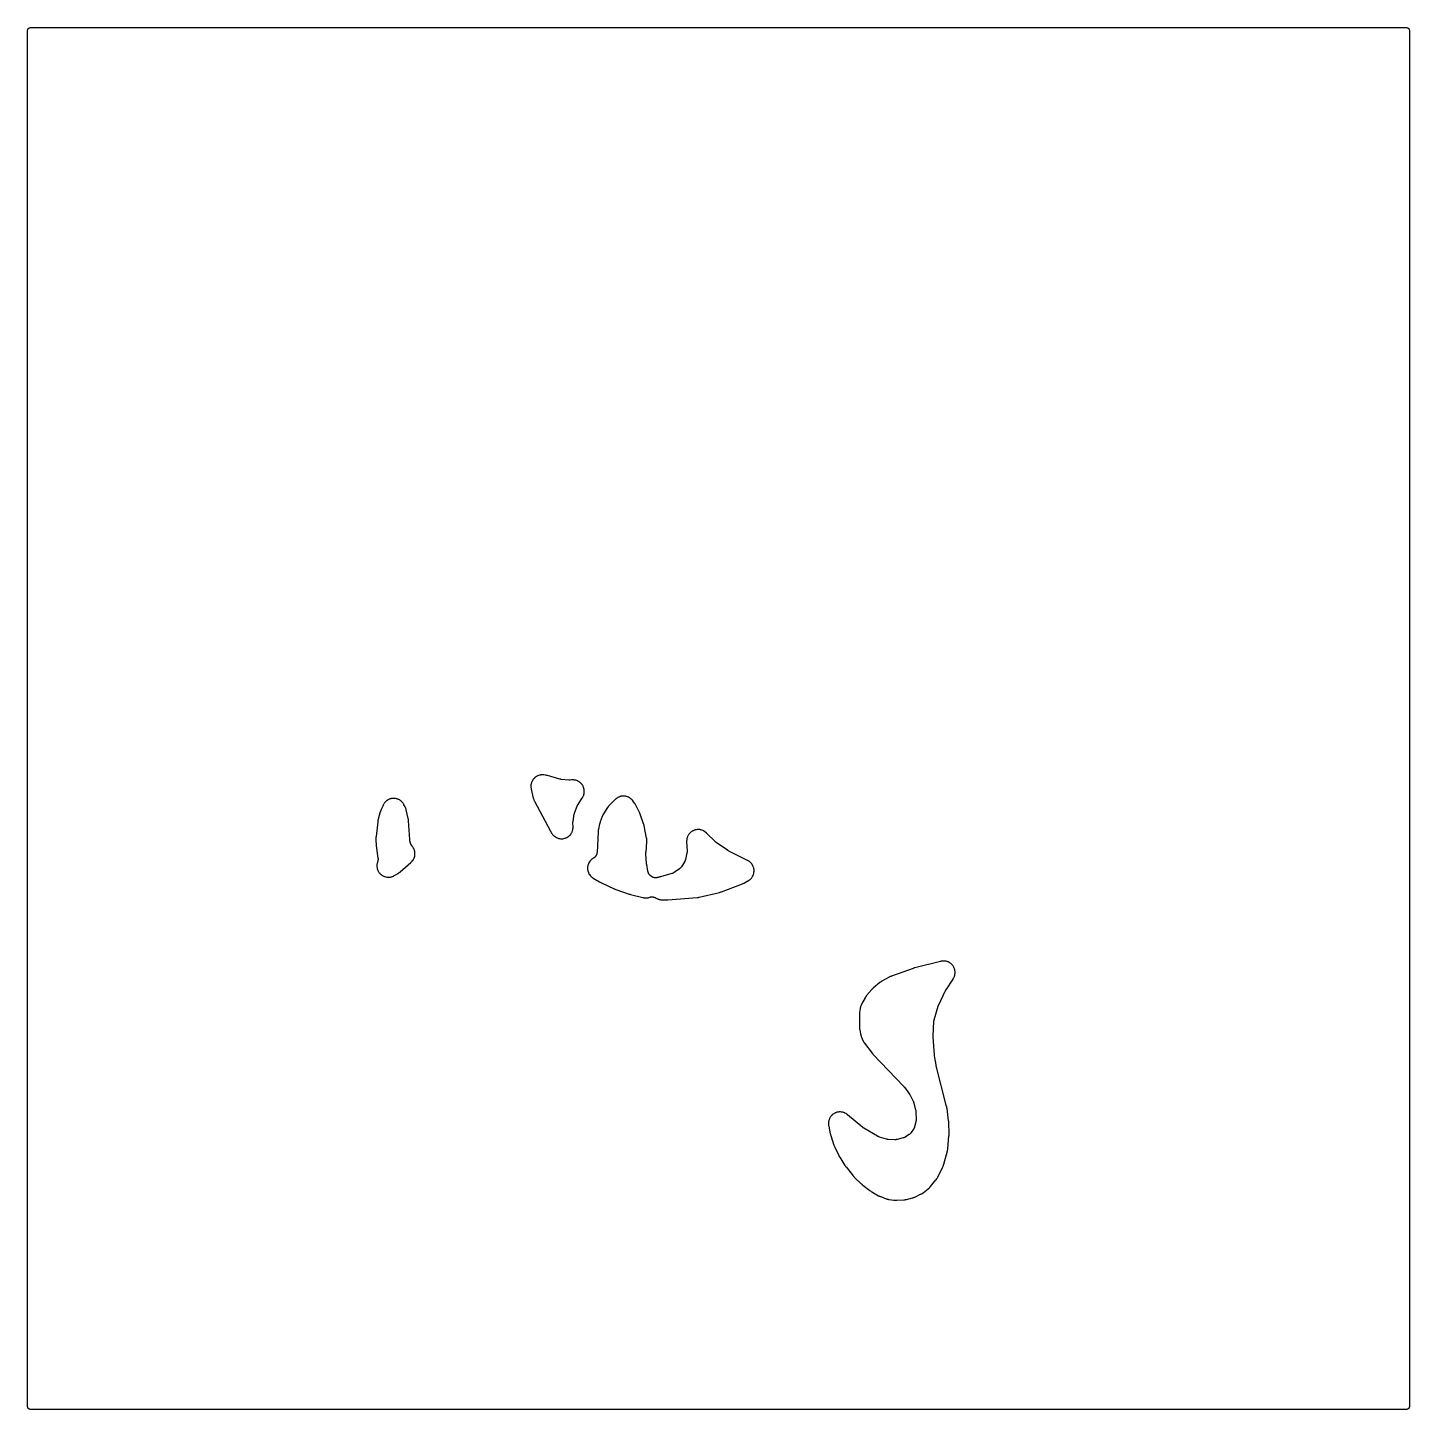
# Model space of a CAD drawing. Header units: millimetres. Extents: x 0 to 300, y 0 to 300.
import ezdxf

# ---------------------------------------------------------------- set-up
doc = ezdxf.new("R2010")
doc.units = ezdxf.units.MM
doc.layers.add('CUT', color=7, linetype='CONTINUOUS')

msp = doc.modelspace()

# ---------------------------------------------------------------- linework, layer by layer
at = {"layer": 'CUT'}
for points in [[(-0.0625, 298.5575), (-0.0625, 299.4428), (-0.0589, 299.5163), (-0.0503, 299.5745), (-0.036, 299.6315), (-0.0162, 299.6869), (0.009, 299.74), (0.0392, 299.7905), (0.0743, 299.8377), (0.1137, 299.8813), (0.1573, 299.9208), (0.2046, 299.9558), (0.255, 299.9861), (0.3082, 300.0112), (0.3635, 300.031), (0.4206, 300.0453), (0.4788, 300.0539), (0.5522, 300.0575), (1.4375, 300.0575), (298.5625, 300.0575), (299.4478, 300.0575), (299.5212, 300.0539), (299.5794, 300.0453), (299.6365, 300.031), (299.6918, 300.0112), (299.745, 299.9861), (299.7954, 299.9558), (299.8427, 299.9208), (299.8863, 299.8813), (299.9257, 299.8377), (299.9608, 299.7905), (299.991, 299.74), (300.0162, 299.6869), (300.036, 299.6315), (300.0503, 299.5745), (300.0589, 299.5163), (300.0625, 299.4428), (300.0625, 298.5575), (300.0625, 1.4375), (300.0625, 0.5522), (300.0589, 0.4788), (300.0503, 0.4206), (300.036, 0.3635), (300.0162, 0.3082), (299.991, 0.255), (299.9608, 0.2046), (299.9257, 0.1573), (299.8863, 0.1137), (299.8427, 0.0743), (299.7954, 0.0392), (299.745, 0.009), (299.6918, -0.0162), (299.6365, -0.036), (299.5794, -0.0503), (299.5212, -0.0589), (299.4478, -0.0625), (298.5625, -0.0625), (1.4375, -0.0625), (0.5522, -0.0625), (0.4788, -0.0589), (0.4206, -0.0503), (0.3635, -0.036), (0.3082, -0.0162), (0.255, 0.009), (0.2046, 0.0392), (0.1573, 0.0743), (0.1137, 0.1137), (0.0743, 0.1573), (0.0392, 0.2046), (0.009, 0.255), (-0.0162, 0.3082), (-0.036, 0.3635), (-0.0503, 0.4206), (-0.0589, 0.4788), (-0.0625, 0.5522), (-0.0625, 1.4375)], [(109.2457, 135.3338), (109.2444, 135.2736), (109.25, 135.0832), (109.2548, 135.0231), (109.2798, 134.8316), (109.2845, 134.8019), (109.295, 134.744), (109.2979, 134.7292), (109.3179, 134.6333), (109.3211, 134.6186), (109.7652, 132.7248), (109.7683, 132.7121), (109.7895, 132.6298), (109.7929, 132.6172), (109.8067, 132.568), (109.8144, 132.543), (109.8667, 132.3837), (109.8852, 132.3348), (109.9512, 132.1807), (109.962, 132.1569), (109.9841, 132.1108), (109.9899, 132.0991), (110.0284, 132.0233), (110.0345, 132.0117), (113.5283, 125.491), (113.5321, 125.484), (113.559, 125.4354), (113.5632, 125.4279), (113.5975, 125.3679), (113.6018, 125.3606), (113.6296, 125.3134), (113.6342, 125.3058), (113.7491, 125.1176), (113.757, 125.105), (113.8085, 125.0251), (113.8166, 125.0129), (113.8488, 124.9656), (113.8658, 124.9418), (113.9788, 124.792), (114.0163, 124.747), (114.1416, 124.6108), (114.1833, 124.5697), (114.3212, 124.4463), (114.3667, 124.4095), (114.5161, 124.3001), (114.565, 124.2679), (114.7242, 124.1736), (114.776, 124.1463), (114.9437, 124.068), (114.9979, 124.0459), (115.1725, 123.9843), (115.2286, 123.9675), (115.4083, 123.9233), (115.4658, 123.9121), (115.6489, 123.8855), (115.7072, 123.88), (115.8921, 123.8714), (115.9507, 123.8716), (116.1355, 123.8811), (116.1938, 123.8869), (116.3768, 123.9144), (116.4342, 123.9259), (116.6137, 123.9711), (116.6697, 123.9881), (116.8439, 124.0506), (116.898, 124.073), (117.0653, 124.1521), (117.117, 124.1797), (117.2758, 124.2748), (117.3245, 124.3073), (117.4733, 124.4174), (117.5186, 124.4544), (117.6559, 124.5785), (117.6974, 124.6198), (117.822, 124.7567), (117.8593, 124.8019), (117.9699, 124.9502), (118.0026, 124.9988), (118.0983, 125.1572), (118.1261, 125.2088), (118.2059, 125.3758), (118.2285, 125.4298), (118.2916, 125.6038), (118.3089, 125.6597), (118.3548, 125.839), (118.3665, 125.8964), (118.3947, 126.0793), (118.4008, 126.1375), (118.4111, 126.3249), (118.412, 126.3542), (118.4124, 126.4113), (118.4123, 126.426), (118.4106, 126.5211), (118.4102, 126.5358), (118.3807, 127.2294), (118.3803, 127.2412), (118.3797, 127.2609), (118.3796, 127.3083), (118.3815, 127.3885), (118.383, 127.424), (118.3833, 127.4277), (118.3862, 127.4631), (118.3944, 127.5429), (118.4005, 127.5899), (118.4035, 127.6093), (118.4054, 127.621), (118.6832, 129.2568), (118.6853, 129.2684), (118.6888, 129.2876), (118.6985, 129.3337), (118.717, 129.4113), (118.7258, 129.4455), (118.7268, 129.449), (118.737, 129.4828), (118.7615, 129.5587), (118.7771, 129.6031), (118.7841, 129.6214), (118.7883, 129.6324), (119.3233, 130.9815), (119.3273, 130.9913), (119.334, 131.0077), (119.3511, 131.0467), (119.3816, 131.1121), (119.3956, 131.1408), (119.3972, 131.1438), (119.4122, 131.172), (119.4473, 131.235), (119.4688, 131.2717), (119.4782, 131.2868), (119.4838, 131.2958), (120.3062, 132.5879), (120.3118, 132.5965), (120.325, 132.6167), (120.3307, 132.6253), (120.3377, 132.6357), (120.3435, 132.6443), (120.3521, 132.6568), (120.3566, 132.6636), (120.4113, 132.7457), (120.4172, 132.7545), (120.4331, 132.7798), (120.4367, 132.7858), (120.4401, 132.7909), (120.4529, 132.8125), (120.5176, 132.9151), (120.546, 132.9653), (120.628, 133.1284), (120.6514, 133.1811), (120.7174, 133.3513), (120.7356, 133.406), (120.7849, 133.5818), (120.7979, 133.638), (120.83, 133.8177), (120.8375, 133.8749), (120.8523, 134.0568), (120.8542, 134.1145), (120.8514, 134.297), (120.8478, 134.3546), (120.8275, 134.5359), (120.8183, 134.5929), (120.7807, 134.7715), (120.7661, 134.8273), (120.7115, 135.0015), (120.6916, 135.0557), (120.6205, 135.2237), (120.5955, 135.2758), (120.5086, 135.4362), (120.4787, 135.4856), (120.3767, 135.637), (120.3422, 135.6833), (120.2262, 135.8241), (120.1874, 135.8669), (120.0584, 135.996), (120.0157, 136.0348), (119.8749, 136.1509), (119.8287, 136.1854), (119.6773, 136.2874), (119.628, 136.3174), (119.4676, 136.4044), (119.4156, 136.4294), (119.2475, 136.5006), (119.1934, 136.5206), (119.0193, 136.5753), (118.9634, 136.5899), (118.7849, 136.6277), (118.7279, 136.6369), (118.5465, 136.6573), (118.4889, 136.661), (118.3039, 136.6639), (118.2751, 136.6636), (118.2187, 136.6618), (118.2043, 136.6612), (118.1106, 136.6559), (118.0962, 136.6549), (117.8091, 136.6318), (117.7995, 136.631), (117.7836, 136.6299), (117.7453, 136.6281), (117.6803, 136.6263), (117.6515, 136.626), (117.6485, 136.626), (117.6197, 136.6266), (117.5547, 136.629), (117.5164, 136.6312), (117.5005, 136.6325), (117.491, 136.6333), (115.8547, 136.7812), (115.8442, 136.7822), (115.8268, 136.784), (115.7849, 136.7892), (115.7142, 136.7998), (115.6829, 136.8051), (115.6796, 136.8057), (115.6486, 136.812), (115.5788, 136.8276), (115.5378, 136.8377), (115.5209, 136.8423), (115.5107, 136.8452), (112.8681, 137.5988), (112.8557, 137.6022), (112.7755, 137.6232), (112.7632, 137.6264), (112.7147, 137.638), (112.6897, 137.6434), (112.527, 137.6752), (112.5018, 137.6795), (112.4525, 137.687), (112.4399, 137.6887), (112.3577, 137.6994), (112.345, 137.7009), (112.0728, 137.7303), (112.0578, 137.7318), (111.9602, 137.7398), (111.9452, 137.7409), (111.8864, 137.7443), (111.8563, 137.7452), (111.6632, 137.7466), (111.603, 137.744), (111.4134, 137.7263), (111.3537, 137.7177), (111.1668, 137.681), (111.1084, 137.6665), (110.9261, 137.6112), (110.8694, 137.5909), (110.6935, 137.5177), (110.6392, 137.4917), (110.4716, 137.4012), (110.42, 137.37), (110.2624, 137.2631), (110.2142, 137.2269), (110.0681, 137.1048), (110.0238, 137.0638), (109.8907, 136.9277), (109.8508, 136.8825), (109.7319, 136.7337), (109.6967, 136.6848), (109.5934, 136.5248), (109.5633, 136.4726), (109.4765, 136.303), (109.4518, 136.2481), (109.3825, 136.0707), (109.3634, 136.0135), (109.3123, 135.83), (109.299, 135.7713), (109.2665, 135.5836), (109.2592, 135.5238)], [(75.6039, 124.2165), (75.6026, 124.1923), (75.5977, 124.0415), (75.5974, 124.0182), (75.5977, 123.9778), (75.5979, 123.9669), (75.5997, 123.8912), (75.6002, 123.8789), (75.6753, 122.2195), (75.6762, 122.2043), (75.6831, 122.1063), (75.6844, 122.0913), (75.6962, 121.9684), (75.6978, 121.9534), (75.7096, 121.8558), (75.7117, 121.8408), (76.0306, 119.6742), (76.0358, 119.6319), (76.0435, 119.5543), (76.0479, 119.4693), (76.0481, 119.4126), (76.0444, 119.3275), (76.0393, 119.271), (76.0276, 119.1867), (76.0172, 119.131), (75.9976, 119.0481), (75.976, 118.9731), (75.9633, 118.9325), (75.9321, 118.8406), (75.9276, 118.8267), (75.9106, 118.7724), (75.9026, 118.7444), (75.8556, 118.5637), (75.8437, 118.5066), (75.8149, 118.3247), (75.8086, 118.2668), (75.7975, 118.0829), (75.7968, 118.0247), (75.8037, 117.8406), (75.8087, 117.7826), (75.8333, 117.6), (75.8439, 117.5428), (75.8861, 117.3635), (75.9022, 117.3075), (75.9617, 117.1332), (75.9831, 117.079), (76.0592, 116.9112), (76.0858, 116.8594), (76.1777, 116.6998), (76.2092, 116.6508), (76.3162, 116.5009), (76.3523, 116.4552), (76.4734, 116.3163), (76.5138, 116.2743), (76.6477, 116.1479), (76.6919, 116.11), (76.8375, 115.9972), (76.8852, 115.9638), (77.0411, 115.8656), (77.0918, 115.8369), (77.2564, 115.7543), (77.3097, 115.7307), (77.4815, 115.6644), (77.5368, 115.6461), (77.7143, 115.5968), (77.7711, 115.584), (77.9525, 115.5522), (78.0103, 115.5449), (78.194, 115.5308), (78.2522, 115.5291), (78.4364, 115.5329), (78.4945, 115.5369), (78.6774, 115.5585), (78.7349, 115.5682), (78.9148, 115.6074), (78.9711, 115.6226), (79.1464, 115.6791), (79.2009, 115.6997), (79.3722, 115.7739), (79.3987, 115.7862), (79.4497, 115.8113), (79.4627, 115.8179), (79.5466, 115.8618), (79.5594, 115.8687), (80.2856, 116.2712), (80.2995, 116.2792), (80.3896, 116.3323), (80.4033, 116.3407), (80.4565, 116.374), (80.4833, 116.3918), (80.6542, 116.5121), (80.6801, 116.5314), (80.7294, 116.5702), (80.7419, 116.5803), (80.8223, 116.6472), (80.8345, 116.6577), (83.171, 118.7099), (83.1821, 118.7198), (83.2533, 118.7856), (83.2641, 118.7958), (83.3059, 118.8363), (83.3268, 118.8576), (83.4571, 118.9973), (83.4955, 119.0429), (83.6098, 119.1927), (83.6435, 119.2419), (83.7423, 119.4023), (83.771, 119.4546), (83.8534, 119.624), (83.8768, 119.6789), (83.9419, 119.8557), (83.9598, 119.9125), (84.0071, 120.0949), (84.0191, 120.1533), (84.0481, 120.3395), (84.0544, 120.3988), (84.0647, 120.5869), (84.065, 120.6465), (84.0567, 120.8348), (84.0511, 120.8941), (84.0241, 121.0806), (84.0126, 121.1391), (83.9673, 121.322), (83.9501, 121.379), (83.8868, 121.5565), (83.864, 121.6116), (83.7834, 121.7819), (83.7553, 121.8345), (83.6582, 121.996), (83.625, 122.0455), (83.5108, 122.1986), (83.4924, 122.2221), (83.4508, 122.2725), (83.4457, 122.2786), (83.4277, 122.2998), (83.4023, 122.3312), (83.3553, 122.3918), (83.3074, 122.46), (83.2776, 122.5069), (83.2362, 122.5793), (83.2109, 122.6288), (83.1763, 122.7047), (83.1557, 122.7563), (83.1284, 122.8351), (83.1067, 122.9084), (83.0958, 122.9487), (82.9843, 123.4017), (82.9819, 123.4115), (82.978, 123.428), (82.9697, 123.4677), (82.957, 123.5352), (82.952, 123.5652), (82.9515, 123.5684), (82.9474, 123.5985), (82.9394, 123.6668), (82.9355, 123.7072), (82.9343, 123.724), (82.9336, 123.7341), (82.6868, 127.7752), (82.6858, 127.7881), (82.6789, 127.8717), (82.6777, 127.8846), (82.6725, 127.9347), (82.6692, 127.9604), (82.6446, 128.1263), (82.6403, 128.1518), (82.6308, 128.2013), (82.6282, 128.214), (82.6106, 128.296), (82.6077, 128.3086), (82.1704, 130.15), (82.1673, 130.1623), (82.1465, 130.2422), (82.1432, 130.2545), (82.1297, 130.3023), (82.1223, 130.3266), (82.0714, 130.4813), (82.0535, 130.5288), (81.9896, 130.6787), (81.9792, 130.7019), (81.9578, 130.7467), (81.9522, 130.7581), (81.9151, 130.8318), (81.9093, 130.8431), (81.6812, 131.2735), (81.6742, 131.2863), (81.6279, 131.3689), (81.6206, 131.3815), (81.5915, 131.4304), (81.5761, 131.4551), (81.473, 131.6109), (81.4386, 131.6578), (81.3226, 131.8009), (81.2837, 131.8443), (81.1543, 131.9754), (81.1115, 132.0148), (80.97, 132.1328), (80.9235, 132.1678), (80.7713, 132.2715), (80.7216, 132.3019), (80.56, 132.3903), (80.5076, 132.4158), (80.3382, 132.4881), (80.2836, 132.5084), (80.108, 132.5639), (80.0517, 132.5788), (79.8715, 132.6171), (79.814, 132.6264), (79.631, 132.647), (79.5728, 132.6507), (79.3887, 132.6535), (79.3304, 132.6515), (79.1469, 132.6364), (79.0891, 132.6288), (78.9079, 132.596), (78.8511, 132.5829), (78.6739, 132.5326), (78.6187, 132.514), (78.4473, 132.4468), (78.3941, 132.4229), (78.23, 132.3394), (78.1794, 132.3105), (78.0241, 132.2115), (77.9765, 132.1778), (77.8316, 132.0642), (77.7876, 132.0261), (77.6543, 131.8989), (77.6142, 131.8567), (77.4939, 131.7172), (77.458, 131.6713), (77.3518, 131.5208), (77.3206, 131.4716), (77.2282, 131.3093), (77.2144, 131.2837), (77.1887, 131.2329), (77.1823, 131.2199), (77.1416, 131.1344), (77.1355, 131.1211), (76.724, 130.2003), (76.7159, 130.1815), (76.6658, 130.058), (76.6584, 130.0389), (76.6008, 129.882), (76.594, 129.8627), (76.5524, 129.7361), (76.5463, 129.7165), (76.0771, 128.1062), (76.0736, 128.0937), (76.0517, 128.012), (76.0484, 127.9994), (76.0363, 127.95), (76.0307, 127.9245), (75.9976, 127.7587), (75.9931, 127.733), (75.9853, 127.6828), (75.9835, 127.6699), (75.9724, 127.586), (75.9708, 127.5731), (75.6166, 124.3651), (75.6155, 124.3542), (75.6085, 124.278), (75.6075, 124.2666)], [(121.5548, 117.5086), (121.5548, 117.4502), (121.5639, 117.2656), (121.5696, 117.2074), (121.5966, 117.0246), (121.6079, 116.9672), (121.6526, 116.7879), (121.6695, 116.7319), (121.7314, 116.5578), (121.7536, 116.5038), (121.8321, 116.3365), (121.8595, 116.2848), (121.954, 116.126), (121.9863, 116.0773), (122.0957, 115.9284), (122.1326, 115.883), (122.256, 115.7455), (122.2972, 115.7039), (122.4334, 115.5791), (122.4783, 115.5417), (122.6281, 115.4291), (122.6519, 115.4121), (122.6992, 115.3801), (122.7114, 115.3721), (122.7913, 115.3207), (122.8037, 115.3129), (124.1462, 114.4953), (124.1619, 114.4861), (124.2651, 114.4274), (124.2811, 114.4187), (124.4128, 114.3491), (124.429, 114.3408), (124.5356, 114.2886), (124.5521, 114.2808), (127.3602, 113.009), (127.3728, 113.0034), (127.4556, 112.9682), (127.4684, 112.9629), (127.5733, 112.9211), (127.5862, 112.9162), (127.6705, 112.8848), (127.6835, 112.8801), (130.588, 111.8754), (130.6002, 111.8714), (130.68, 111.8457), (130.6923, 111.8419), (130.793, 111.8118), (130.8054, 111.8082), (130.8862, 111.786), (130.8986, 111.7827), (133.5481, 111.1144), (133.5622, 111.111), (133.6541, 111.0901), (133.6683, 111.0871), (133.7238, 111.0759), (133.7523, 111.0709), (133.9361, 111.043), (133.9938, 111.0371), (134.1769, 111.0273), (134.2349, 111.027), (134.418, 111.0348), (134.4758, 111.0401), (134.6573, 111.0656), (134.7143, 111.0765), (134.8926, 111.1194), (134.9482, 111.1357), (135.0534, 111.1721), (135.0959, 111.1856), (135.1743, 111.2084), (135.261, 111.2291), (135.3193, 111.24), (135.4076, 111.2519), (135.4667, 111.257), (135.5557, 111.2602), (135.6151, 111.2594), (135.704, 111.2537), (135.7629, 111.2471), (135.8509, 111.2327), (135.9089, 111.2202), (135.995, 111.1972), (136.0514, 111.179), (136.1348, 111.1476), (136.1892, 111.1239), (136.2691, 111.0844), (136.3404, 111.0446), (136.3788, 111.0219), (136.3899, 111.015), (136.4148, 111.0002), (136.5772, 110.9093), (136.6292, 110.8835), (136.7973, 110.8097), (136.8515, 110.789), (137.026, 110.7318), (137.0819, 110.7165), (137.2611, 110.6764), (137.3183, 110.6665), (137.503, 110.6437), (137.5318, 110.6408), (137.5884, 110.6366), (137.6029, 110.6357), (137.6971, 110.6309), (137.7116, 110.6304), (138.6083, 110.6069), (138.6239, 110.6067), (138.7251, 110.6066), (138.7407, 110.6068), (138.8677, 110.6101), (138.8833, 110.6107), (138.9844, 110.6159), (138.9999, 110.6169), (145.3524, 111.111), (145.3633, 111.112), (145.4398, 111.1193), (145.4512, 111.1205), (145.5013, 111.1263), (145.5254, 111.1296), (145.6749, 111.153), (145.6979, 111.1571), (145.7377, 111.1649), (145.7485, 111.1672), (145.8227, 111.1832), (145.8348, 111.186), (150.2164, 112.2277), (150.2352, 112.2325), (150.357, 112.2657), (150.3756, 112.2711), (150.527, 112.3176), (150.5455, 112.3236), (150.6648, 112.3646), (150.6831, 112.3712), (155.2372, 114.1006), (155.2471, 114.1044), (155.3156, 114.1318), (155.3258, 114.136), (155.3705, 114.1548), (155.3918, 114.1643), (155.5235, 114.226), (155.5437, 114.2359), (155.5783, 114.2537), (155.5877, 114.2586), (155.6521, 114.2932), (155.6624, 114.2989), (156.3983, 114.7129), (156.4111, 114.7204), (156.4935, 114.7695), (156.5061, 114.7772), (156.5549, 114.8079), (156.5795, 114.8242), (156.7345, 114.9328), (156.7812, 114.9691), (156.9228, 115.0907), (156.9656, 115.1313), (157.0946, 115.2663), (157.1333, 115.3109), (157.2484, 115.4579), (157.2824, 115.5061), (157.3825, 115.6637), (157.4117, 115.7151), (157.4958, 115.8817), (157.5198, 115.9357), (157.5871, 116.1098), (157.6057, 116.1659), (157.6555, 116.3457), (157.6685, 116.4034), (157.7005, 116.5873), (157.7077, 116.6459), (157.7214, 116.8321), (157.7229, 116.8911), (157.7182, 117.0777), (157.7138, 117.1366), (157.6909, 117.3219), (157.6807, 117.38), (157.6397, 117.5622), (157.6239, 117.6191), (157.5651, 117.7962), (157.5438, 117.8513), (157.4679, 118.0219), (157.4412, 118.0746), (157.3489, 118.2368), (157.3172, 118.2867), (157.2094, 118.4391), (157.173, 118.4855), (157.0507, 118.6266), (157.0099, 118.6693), (156.8744, 118.7977), (156.8296, 118.8361), (156.6821, 118.9505), (156.6337, 118.9844), (156.4735, 119.0851), (156.4481, 119.1002), (156.3978, 119.1285), (156.3848, 119.1356), (156.3001, 119.1805), (156.2869, 119.1873), (152.2198, 121.217), (152.2054, 121.2243), (152.1721, 121.2417), (152.1579, 121.2493), (152.1406, 121.2587), (152.1265, 121.2665), (152.0939, 121.2851), (152.0799, 121.2931), (152.0554, 121.3076), (152.0417, 121.316), (152.0097, 121.3357), (151.996, 121.3443), (151.9795, 121.3549), (151.966, 121.3637), (151.9347, 121.3845), (151.9214, 121.3936), (149.5172, 123.06), (149.5094, 123.0654), (149.4964, 123.0746), (149.4658, 123.0973), (149.4147, 123.1369), (149.3924, 123.1548), (149.39, 123.1567), (149.3683, 123.1753), (149.3198, 123.218), (149.2917, 123.2439), (149.2803, 123.2548), (149.2734, 123.2615), (147.3739, 125.1242), (147.3631, 125.1346), (147.2917, 125.2011), (147.2806, 125.2112), (147.2368, 125.2501), (147.2139, 125.2695), (147.0638, 125.3897), (147.0151, 125.4249), (146.856, 125.5281), (146.8041, 125.5582), (146.6355, 125.645), (146.5808, 125.6698), (146.4043, 125.7394), (146.3475, 125.7585), (146.1649, 125.8101), (146.1064, 125.8235), (145.9197, 125.8566), (145.8601, 125.8641), (145.671, 125.8784), (145.611, 125.8799), (145.4214, 125.8752), (145.3615, 125.8707), (145.1733, 125.8471), (145.1142, 125.8367), (144.9293, 125.7944), (144.8715, 125.7781), (144.6918, 125.7175), (144.6359, 125.6956), (144.4631, 125.6173), (144.4098, 125.5899), (144.2456, 125.4948), (144.1953, 125.4622), (144.0415, 125.3512), (143.9946, 125.3137), (143.8526, 125.1879), (143.8098, 125.1459), (143.6811, 125.0065), (143.6426, 124.9605), (143.5285, 124.809), (143.4948, 124.7593), (143.3964, 124.5971), (143.3679, 124.5443), (143.2862, 124.3732), (143.263, 124.3178), (143.1988, 124.1393), (143.1813, 124.0819), (143.1353, 123.8979), (143.1236, 123.839), (143.0961, 123.6513), (143.0904, 123.5916), (143.0817, 123.3995), (143.0811, 123.3695), (143.0814, 123.3109), (143.0817, 123.2959), (143.0846, 123.1984), (143.0852, 123.1834), (143.1892, 121.2852), (143.1898, 121.2748), (143.1905, 121.2576), (143.1913, 121.2161), (143.1912, 121.1617), (143.188, 121.0892), (143.182, 121.0165), (143.173, 120.9445), (143.1641, 120.8908), (143.1563, 120.8501), (143.1527, 120.8332), (143.1505, 120.823), (142.8278, 119.3933), (142.8249, 119.3811), (142.82, 119.3607), (142.8069, 119.3121), (142.7879, 119.249), (142.7584, 119.1659), (142.7248, 119.0842), (142.6873, 119.0044), (142.6564, 118.9461), (142.6316, 118.9023), (142.6207, 118.8844), (142.6141, 118.8737), (141.9478, 117.8063), (141.9417, 117.7966), (141.933, 117.7831), (141.9039, 117.7405), (141.8626, 117.6836), (141.8126, 117.6209), (141.7775, 117.5806), (141.7222, 117.5226), (141.6837, 117.4857), (141.6234, 117.4329), (141.5685, 117.3888), (141.5274, 117.3578), (141.5142, 117.3484), (141.5049, 117.3419), (140.3412, 116.5364), (140.3308, 116.5294), (140.3135, 116.5177), (140.271, 116.4909), (140.2145, 116.4574), (140.1368, 116.4162), (140.057, 116.3789), (139.9757, 116.3455), (139.9137, 116.3236), (139.8659, 116.3082), (139.8459, 116.3023), (139.8338, 116.2989), (137.4, 115.6243), (137.3872, 115.6209), (137.3572, 115.613), (137.3443, 115.6098), (137.3286, 115.6059), (137.3157, 115.6028), (137.2856, 115.5959), (137.2726, 115.593), (137.2512, 115.5884), (137.2371, 115.5852), (137.1453, 115.5632), (137.1312, 115.5596), (137.0764, 115.5451), (137.0486, 115.5369), (136.8594, 115.4767), (136.8112, 115.4626), (136.7981, 115.4587), (136.713, 115.4358), (136.6579, 115.4238), (136.5744, 115.4096), (136.5185, 115.4028), (136.434, 115.3965), (136.3777, 115.395), (136.293, 115.3967), (136.2367, 115.4004), (136.1526, 115.4101), (136.097, 115.4191), (136.0141, 115.4366), (135.9596, 115.4509), (135.8787, 115.4761), (135.8258, 115.4954), (135.7476, 115.5281), (135.6967, 115.5523), (135.622, 115.5922), (135.5554, 115.6319), (135.5195, 115.6545), (135.5179, 115.6555), (135.4933, 115.671), (135.4365, 115.7047), (135.4098, 115.7213), (135.3427, 115.7644), (135.2761, 115.8117), (135.2326, 115.8455), (135.1699, 115.8992), (135.1298, 115.9369), (135.0723, 115.9961), (135.0358, 116.0372), (134.984, 116.1014), (134.9514, 116.1458), (134.9057, 116.2145), (134.8667, 116.2793), (134.8462, 116.3152), (134.8456, 116.3163), (134.84, 116.3268), (134.8309, 116.3443), (134.8099, 116.387), (134.784, 116.4436), (134.7529, 116.5207), (134.7253, 116.5995), (134.7014, 116.6792), (134.6863, 116.7396), (134.6761, 116.786), (134.6723, 116.8054), (134.6701, 116.8171), (134.4107, 118.2552), (134.4084, 118.2683), (134.4034, 118.2988), (134.4013, 118.3119), (134.3989, 118.3279), (134.397, 118.341), (134.3929, 118.3717), (134.3912, 118.3848), (134.3884, 118.4081), (134.3869, 118.4213), (134.3837, 118.4521), (134.3824, 118.4653), (134.3809, 118.4814), (134.3799, 118.4946), (134.3775, 118.5254), (134.3766, 118.5387), (134.25, 120.625), (134.2492, 120.6403), (134.2477, 120.676), (134.2471, 120.6913), (134.2466, 120.71), (134.2463, 120.7253), (134.246, 120.761), (134.246, 120.7763), (134.2462, 120.8034), (134.2464, 120.8187), (134.2473, 120.8544), (134.2478, 120.8697), (134.2486, 120.8884), (134.2493, 120.9037), (134.2514, 120.9394), (134.2525, 120.9546), (134.4247, 123.2308), (134.4255, 123.244), (134.4301, 123.3298), (134.4307, 123.3431), (134.4323, 123.3947), (134.4325, 123.4211), (134.4304, 123.5907), (134.4274, 123.6434), (134.4103, 123.8121), (134.4071, 123.8384), (134.3996, 123.8895), (134.3976, 123.9025), (134.3833, 123.9873), (134.381, 124.0003), (133.868, 126.6825), (133.8658, 126.6931), (133.8504, 126.7668), (133.848, 126.7778), (133.8369, 126.826), (133.8311, 126.8491), (133.7922, 126.9923), (133.7858, 127.0143), (133.7739, 127.0522), (133.7706, 127.0625), (133.747, 127.1332), (133.7431, 127.1446), (132.9934, 129.2525), (132.9866, 129.2707), (132.9407, 129.3876), (132.9334, 129.4055), (132.8711, 129.5503), (132.8632, 129.5679), (132.8098, 129.6817), (132.8013, 129.699), (132.0618, 131.1527), (132.0553, 131.165), (132.0127, 131.2443), (132.006, 131.2564), (131.9792, 131.3034), (131.965, 131.3272), (131.8689, 131.4794), (131.8536, 131.5025), (131.8226, 131.5469), (131.8145, 131.5582), (131.7613, 131.6308), (131.753, 131.6419), (131.371, 132.1388), (131.3617, 132.1506), (131.3002, 132.2265), (131.2906, 132.2381), (131.2526, 132.2828), (131.2325, 132.3052), (131.1004, 132.4454), (131.057, 132.4871), (130.9135, 132.6116), (130.8662, 132.6487), (130.711, 132.7583), (130.6602, 132.7905), (130.4948, 132.884), (130.441, 132.9109), (130.2671, 132.9874), (130.2109, 133.0088), (130.0302, 133.0675), (129.9722, 133.0832), (129.7865, 133.1235), (129.7272, 133.1333), (129.5384, 133.1549), (129.4784, 133.1587), (129.2884, 133.1612), (129.2283, 133.159), (129.039, 133.1425), (128.9794, 133.1343), (128.7927, 133.099), (128.7343, 133.0848), (128.552, 133.031), (128.4953, 133.0111), (128.3194, 132.9393), (128.2649, 132.9138), (128.0971, 132.8247), (128.0455, 132.7939), (127.8873, 132.6885), (127.8391, 132.6527), (127.6903, 132.5304), (127.6675, 132.5107), (127.6241, 132.4712), (127.6131, 132.4609), (127.5425, 132.3934), (127.5318, 132.3828), (126.3402, 131.1839), (126.3291, 131.1725), (126.2583, 131.0974), (126.2476, 131.0857), (126.2063, 131.0394), (126.1857, 131.0152), (126.0566, 130.8544), (126.0374, 130.8291), (126.0012, 130.7788), (125.9921, 130.7658), (125.9341, 130.6804), (125.9253, 130.6672), (125.0392, 129.2865), (125.0311, 129.2734), (124.9793, 129.188), (124.9715, 129.1747), (124.9417, 129.1226), (124.9271, 129.0955), (124.837, 128.9173), (124.8238, 128.8895), (124.7995, 128.8346), (124.7935, 128.8204), (124.7553, 128.728), (124.7497, 128.7138), (124.3176, 127.5849), (124.3139, 127.5751), (124.2889, 127.5062), (124.2853, 127.4959), (124.2697, 127.4504), (124.2627, 127.4284), (124.2212, 127.2902), (124.2152, 127.2687), (124.2055, 127.2313), (124.203, 127.2211), (124.186, 127.1507), (124.1833, 127.1393), (123.9166, 125.93), (123.9141, 125.9178), (123.8983, 125.8388), (123.8961, 125.8267), (123.8876, 125.779), (123.8838, 125.7545), (123.8622, 125.5949), (123.8594, 125.5703), (123.8549, 125.522), (123.8538, 125.5097), (123.848, 125.4294), (123.8473, 125.417), (123.6144, 120.9224), (123.611, 120.8778), (123.6027, 120.7962), (123.5892, 120.7077), (123.5773, 120.6492), (123.555, 120.5625), (123.5374, 120.5056), (123.5067, 120.4215), (123.4834, 120.3666), (123.4445, 120.286), (123.4159, 120.2336), (123.3692, 120.1573), (123.3356, 120.1081), (123.2814, 120.0367), (123.2431, 119.9911), (123.1822, 119.9255), (123.1395, 119.8839), (123.0723, 119.8247), (123.0257, 119.7875), (122.953, 119.7353), (122.887, 119.6926), (122.8471, 119.6683), (122.8452, 119.6672), (122.8378, 119.6629), (122.8343, 119.6608), (122.8288, 119.6575), (122.8253, 119.6554), (122.8179, 119.6509), (122.7947, 119.6363), (122.6727, 119.5618), (122.6244, 119.529), (122.4767, 119.4178), (122.4318, 119.3804), (122.2957, 119.2555), (122.2546, 119.2139), (122.1313, 119.0762), (122.0944, 119.0308), (121.9851, 118.8819), (121.9528, 118.8331), (121.8585, 118.6742), (121.8312, 118.6225), (121.7528, 118.4552), (121.7306, 118.4011), (121.6688, 118.2269), (121.652, 118.1709), (121.6075, 117.9916), (121.5962, 117.9342), (121.5694, 117.7514), (121.5637, 117.6932)], [(173.8762, 62.1717), (173.8739, 62.1125), (173.8758, 61.9252), (173.8793, 61.8661), (173.8999, 61.6773), (173.9039, 61.648), (173.913, 61.5908), (173.9155, 61.5762), (173.933, 61.4815), (173.9359, 61.467), (174.2851, 59.8089), (174.2885, 59.7939), (174.3115, 59.6969), (174.3153, 59.682), (174.3473, 59.561), (174.3514, 59.5462), (174.3794, 59.4504), (174.3839, 59.4358), (175.0534, 57.345), (175.0602, 57.3251), (175.1064, 57.1965), (175.1138, 57.1769), (175.1774, 57.0178), (175.1855, 56.9984), (175.2406, 56.8734), (175.2494, 56.8543), (176.1059, 55.0815), (176.1137, 55.0659), (176.1659, 54.9654), (176.1741, 54.9501), (176.2433, 54.8259), (176.252, 54.8108), (176.3099, 54.7136), (176.319, 54.6987), (177.4365, 52.9406), (177.4462, 52.9259), (177.5104, 52.8311), (177.5205, 52.8167), (177.6045, 52.7002), (177.615, 52.6861), (177.6846, 52.5953), (177.6955, 52.5815), (179.2697, 50.6491), (179.281, 50.6356), (179.3562, 50.5487), (179.3679, 50.5355), (179.4654, 50.4293), (179.4775, 50.4165), (179.5577, 50.3342), (179.5702, 50.3217), (181.0242, 48.9136), (181.0371, 48.9014), (181.1223, 48.8237), (181.1356, 48.8119), (181.2453, 48.7175), (181.259, 48.7061), (181.3486, 48.6336), (181.3626, 48.6226), (182.8714, 47.4731), (182.888, 47.4609), (182.9968, 47.3838), (183.0137, 47.3722), (183.1534, 47.2801), (183.1707, 47.2691), (183.2846, 47.1996), (183.3023, 47.1892), (184.7865, 46.3508), (184.7963, 46.3454), (184.8648, 46.3083), (184.8751, 46.3029), (184.9205, 46.2795), (184.9426, 46.2687), (185.0817, 46.204), (185.1034, 46.1944), (185.1413, 46.1786), (185.1516, 46.1744), (185.2232, 46.146), (185.2349, 46.1415), (186.4316, 45.6961), (186.4469, 45.6906), (186.5465, 45.6566), (186.5619, 45.6515), (186.6223, 45.6327), (186.6535, 45.6239), (186.8576, 45.5722), (186.8892, 45.5651), (186.9512, 45.5529), (186.9672, 45.5499), (187.071, 45.5324), (187.0871, 45.5299), (188.1026, 45.3867), (188.1173, 45.3848), (188.213, 45.3737), (188.2278, 45.3721), (188.2855, 45.3669), (188.3151, 45.3649), (188.5076, 45.357), (188.5372, 45.3565), (188.5951, 45.357), (188.61, 45.3573), (188.7063, 45.3604), (188.7211, 45.3611), (190.2674, 45.4503), (190.2813, 45.4512), (190.3714, 45.4585), (190.3852, 45.4598), (190.4393, 45.4654), (190.4669, 45.469), (190.6456, 45.496), (190.673, 45.5008), (190.7263, 45.5115), (190.7399, 45.5143), (190.8281, 45.5341), (190.8416, 45.5373), (192.1596, 45.8641), (192.1751, 45.8682), (192.2757, 45.896), (192.2911, 45.9005), (192.351, 45.9188), (192.3814, 45.929), (192.5773, 46.0005), (192.6072, 46.0123), (192.6648, 46.0369), (192.6795, 46.0434), (192.7743, 46.087), (192.7888, 46.0939), (193.9068, 46.6438), (193.9207, 46.6509), (194.0103, 46.6979), (194.024, 46.7053), (194.0771, 46.735), (194.1039, 46.7509), (194.2753, 46.8585), (194.3012, 46.8758), (194.3509, 46.9108), (194.3636, 46.9199), (194.4448, 46.9803), (194.4572, 46.9897), (195.5633, 47.8568), (195.576, 47.8671), (195.658, 47.935), (195.6704, 47.9456), (195.7185, 47.9878), (195.7425, 48.01), (195.8946, 48.1587), (195.9174, 48.1822), (195.9606, 48.2293), (195.9715, 48.2415), (196.0413, 48.3219), (196.0519, 48.3344), (197.2402, 49.7815), (197.2508, 49.7948), (197.3182, 49.8817), (197.3284, 49.8952), (197.3673, 49.9485), (197.3865, 49.9764), (197.506, 50.161), (197.5236, 50.1899), (197.5563, 50.2473), (197.5645, 50.2621), (197.6163, 50.3591), (197.624, 50.3742), (198.7469, 52.6302), (198.7536, 52.644), (198.7958, 52.7346), (198.8021, 52.7486), (198.8261, 52.8037), (198.8376, 52.8322), (198.9079, 53.0192), (198.918, 53.0483), (198.9362, 53.1055), (198.9406, 53.1202), (198.9685, 53.2162), (198.9726, 53.231), (199.7148, 56.0577), (199.7177, 56.0695), (199.7363, 56.1463), (199.739, 56.1581), (199.7492, 56.2045), (199.7539, 56.2284), (199.7815, 56.3839), (199.7853, 56.4079), (199.7917, 56.455), (199.7932, 56.4671), (199.8023, 56.5455), (199.8035, 56.5576), (200.0659, 59.3201), (200.0674, 59.3383), (200.075, 59.4569), (200.0759, 59.4752), (200.0809, 59.6242), (200.0812, 59.6425), (200.0816, 59.7614), (200.0814, 59.7797), (200.0138, 62.2603), (200.0132, 62.2755), (200.008, 62.3748), (200.007, 62.39), (199.9972, 62.5144), (199.9958, 62.5296), (199.9855, 62.6285), (199.9838, 62.6437), (199.6435, 65.2627), (199.6409, 65.2804), (199.6225, 65.3953), (199.6194, 65.413), (199.592, 65.5565), (199.5883, 65.574), (199.5631, 65.6877), (199.5589, 65.7051), (197.3064, 74.5775), (197.3048, 74.5839), (197.3012, 74.5989), (197.2996, 74.6053), (197.296, 74.6203), (197.2942, 74.6283), (197.2899, 74.647), (197.2881, 74.655), (197.285, 74.6691), (197.2833, 74.6769), (197.2795, 74.6953), (197.2779, 74.7032), (197.277, 74.7077), (197.2751, 74.7171), (197.271, 74.7391), (197.2692, 74.7485), (196.9228, 76.6905), (196.9208, 76.7019), (196.9164, 76.7287), (196.9146, 76.7402), (196.9125, 76.754), (196.9109, 76.7654), (196.9072, 76.7919), (196.9057, 76.8033), (196.9031, 76.8237), (196.9017, 76.8351), (196.8987, 76.8619), (196.8975, 76.8734), (196.8961, 76.8874), (196.895, 76.8989), (196.8927, 76.9257), (196.8918, 76.9372), (196.609, 80.7628), (196.608, 80.7776), (196.606, 80.8124), (196.6053, 80.8273), (196.6046, 80.8455), (196.6041, 80.8604), (196.6032, 80.8951), (196.603, 80.9101), (196.6028, 80.9364), (196.6028, 80.9513), (196.6031, 80.9861), (196.6034, 81.0011), (196.6039, 81.0192), (196.6044, 81.0341), (196.6058, 81.0689), (196.6066, 81.0838), (196.787, 84.1489), (196.7878, 84.1618), (196.7894, 84.1833), (196.7947, 84.2349), (196.8061, 84.3219), (196.812, 84.3604), (196.8127, 84.3643), (196.8203, 84.4024), (196.8392, 84.4882), (196.8518, 84.5385), (196.8577, 84.5592), (196.8613, 84.5716), (197.7475, 87.5493), (197.7496, 87.5561), (197.7544, 87.5717), (197.7564, 87.5784), (197.7574, 87.5813), (197.766, 87.6075), (197.7872, 87.6682), (197.7949, 87.6892), (197.808, 87.7217), (197.8395, 87.7953), (197.8537, 87.8268), (199.2539, 90.7786), (199.2607, 90.7925), (199.2768, 90.825), (199.2838, 90.8388), (199.2924, 90.8554), (199.2996, 90.8691), (199.3167, 90.9007), (199.3241, 90.9143), (199.3375, 90.9381), (199.3452, 90.9515), (199.3634, 90.9826), (199.3713, 90.9959), (199.3811, 91.012), (199.3892, 91.0251), (199.4085, 91.0556), (199.4168, 91.0686), (200.9458, 93.4003), (200.9538, 93.413), (201.0052, 93.4957), (201.0129, 93.5085), (201.0425, 93.559), (201.057, 93.5852), (201.1458, 93.7555), (201.1708, 93.8099), (201.2411, 93.9857), (201.2606, 94.0424), (201.313, 94.2244), (201.3267, 94.2827), (201.3608, 94.469), (201.3686, 94.5284), (201.3839, 94.7172), (201.3858, 94.777), (201.3822, 94.9664), (201.3781, 95.0262), (201.3556, 95.2142), (201.3455, 95.2733), (201.3045, 95.4581), (201.2886, 95.5159), (201.2292, 95.6958), (201.2076, 95.7516), (201.1307, 95.9247), (201.1036, 95.9781), (201.0098, 96.1426), (200.9775, 96.1931), (200.8678, 96.3475), (200.8306, 96.3945), (200.706, 96.5371), (200.6644, 96.5802), (200.5262, 96.7097), (200.4805, 96.7484), (200.33, 96.8634), (200.2807, 96.8974), (200.1195, 96.9969), (200.067, 97.0257), (199.8967, 97.1086), (199.8416, 97.1321), (199.6639, 97.1976), (199.6068, 97.2155), (199.4234, 97.263), (199.3647, 97.2751), (199.1776, 97.304), (199.118, 97.3102), (198.9289, 97.3203), (198.869, 97.3205), (198.6798, 97.3118), (198.6202, 97.306), (198.4302, 97.278), (198.4007, 97.2729), (198.3433, 97.2615), (198.3286, 97.2584), (198.2336, 97.237), (198.2191, 97.2336), (192.6703, 95.8394), (192.656, 95.8356), (192.5634, 95.8099), (192.5492, 95.8057), (192.4338, 95.7706), (192.4197, 95.7661), (192.3285, 95.7359), (192.3146, 95.7311), (187.5445, 94.0183), (187.5332, 94.0141), (187.46, 93.9861), (187.4487, 93.9817), (187.405, 93.964), (187.3828, 93.9545), (187.24, 93.8898), (187.2183, 93.8794), (187.1761, 93.8583), (187.1654, 93.8528), (187.0961, 93.8162), (187.0854, 93.8104), (185.4876, 92.9259), (185.4765, 92.9196), (185.4047, 92.8778), (185.3937, 92.8713), (185.3511, 92.8453), (185.3296, 92.8315), (185.1917, 92.739), (185.1708, 92.7243), (185.1306, 92.6948), (185.1204, 92.6871), (185.0545, 92.6366), (185.0444, 92.6287), (183.6589, 91.5176), (183.6471, 91.5078), (183.571, 91.4435), (183.5594, 91.4335), (183.5147, 91.3937), (183.4923, 91.3727), (183.3504, 91.2329), (183.3291, 91.2108), (183.2887, 91.1666), (183.2785, 91.1552), (183.2131, 91.08), (183.2031, 91.0683), (182.1696, 89.817), (182.1603, 89.8055), (182.1013, 89.7304), (182.0923, 89.7187), (182.058, 89.6727), (182.041, 89.6487), (181.9343, 89.4902), (181.9185, 89.4654), (181.8888, 89.4162), (181.8813, 89.4035), (181.834, 89.3205), (181.8268, 89.3077), (181.0792, 87.9204), (181.0713, 87.9053), (181.0215, 87.8061), (181.014, 87.7908), (180.9858, 87.7304), (180.9722, 87.6991), (180.891, 87.4959), (180.8693, 87.4312), (180.8117, 87.2201), (180.8036, 87.1869), (180.7897, 87.1218), (180.7864, 87.105), (180.7664, 86.9958), (180.7636, 86.979), (180.6321, 86.1248), (180.6304, 86.1123), (180.6196, 86.0316), (180.6181, 86.0191), (180.6127, 85.9704), (180.6105, 85.9455), (180.5992, 85.783), (180.598, 85.7579), (180.5967, 85.709), (180.5964, 85.6964), (180.5959, 85.615), (180.596, 85.6024), (180.6352, 82.8869), (180.6356, 82.8743), (180.6384, 82.7928), (180.639, 82.7802), (180.6418, 82.7312), (180.6437, 82.7062), (180.6597, 82.5438), (180.6627, 82.5188), (180.6695, 82.4702), (180.6714, 82.4578), (180.6845, 82.3773), (180.6867, 82.3649), (180.851, 81.4715), (180.8542, 81.4551), (180.877, 81.3482), (180.8807, 81.3318), (180.8962, 81.2681), (180.905, 81.2357), (180.9683, 81.0268), (180.9789, 80.9949), (181.0014, 80.9333), (181.0074, 80.9176), (181.0477, 80.8161), (181.0541, 80.8005), (181.3582, 80.0933), (181.3631, 80.082), (181.3962, 80.0092), (181.4014, 79.9981), (181.4222, 79.9547), (181.4333, 79.9327), (181.5073, 79.7934), (181.5321, 79.7509), (181.6172, 79.6181), (181.6309, 79.5977), (181.6585, 79.5583), (181.6657, 79.5483), (181.7129, 79.4838), (181.7202, 79.4739), (183.351, 77.3379), (183.3612, 77.325), (183.4283, 77.2418), (183.4388, 77.2292), (183.526, 77.1272), (183.5368, 77.1149), (183.6084, 77.0355), (183.6196, 77.0235), (190.1695, 70.1553), (190.1793, 70.1449), (190.202, 70.1203), (190.2116, 70.1097), (190.2233, 70.0967), (190.2327, 70.0859), (190.2546, 70.0607), (190.2639, 70.0498), (190.2802, 70.0303), (190.2893, 70.0193), (190.3104, 69.9933), (190.3194, 69.9821), (190.3302, 69.9684), (190.3389, 69.9571), (190.3592, 69.9305), (190.3677, 69.919), (191.4806, 68.4065), (191.486, 68.399), (191.4949, 68.3867), (191.5157, 68.3565), (191.5499, 68.3046), (191.5647, 68.2814), (191.5663, 68.2789), (191.5804, 68.2553), (191.6114, 68.2015), (191.629, 68.1693), (191.6361, 68.1558), (191.6403, 68.1476), (192.289, 66.8747), (192.2947, 66.8633), (192.3041, 66.8442), (192.3254, 66.7976), (192.3592, 66.7177), (192.3734, 66.682), (192.3748, 66.6783), (192.3874, 66.642), (192.4143, 66.5595), (192.4287, 66.5104), (192.4342, 66.4898), (192.4373, 66.4774), (192.8242, 64.9204), (192.8271, 64.9084), (192.8318, 64.8885), (192.8417, 64.8403), (192.8562, 64.7582), (192.8619, 64.7218), (192.8624, 64.718), (192.8666, 64.6813), (192.8743, 64.5983), (192.8776, 64.5492), (192.8784, 64.5287), (192.8788, 64.5164), (192.9195, 62.8689), (192.9197, 62.8587), (192.9199, 62.8418), (192.9196, 62.8011), (192.9179, 62.7478), (192.9128, 62.6767), (192.9049, 62.6057), (192.8942, 62.5352), (192.8841, 62.4829), (192.8755, 62.4431), (192.8715, 62.4266), (192.8691, 62.4167), (192.5913, 61.3139), (192.5888, 61.3043), (192.5866, 61.2959), (192.5708, 61.2426), (192.5453, 61.1657), (192.5121, 61.0803), (192.4872, 61.0246), (192.4455, 60.943), (192.405, 60.8729), (192.3757, 60.8255), (192.3709, 60.8183), (192.3654, 60.8101), (191.8537, 60.0561), (191.8475, 60.0471), (191.8421, 60.0393), (191.8051, 59.9898), (191.7489, 59.9199), (191.6808, 59.8444), (191.6327, 59.7968), (191.5566, 59.7294), (191.4861, 59.6738), (191.4364, 59.6373), (191.4285, 59.6319), (191.4195, 59.6258), (190.6325, 59.1023), (190.6242, 59.0969), (190.6169, 59.0922), (190.5692, 59.0632), (190.4985, 59.0233), (190.4162, 58.9823), (190.3601, 58.9578), (190.2741, 58.9253), (190.1968, 58.9006), (190.1431, 58.8852), (190.1347, 58.8831), (190.1251, 58.8807), (188.7878, 58.5585), (188.7778, 58.5561), (188.7612, 58.5523), (188.7211, 58.5441), (188.6683, 58.5345), (188.5974, 58.5245), (188.5258, 58.5173), (188.4543, 58.513), (188.4007, 58.512), (188.3598, 58.512), (188.3427, 58.5125), (188.3325, 58.5128), (186.887, 58.5656), (186.8775, 58.566), (186.8617, 58.5668), (186.8238, 58.5694), (186.7741, 58.5738), (186.7081, 58.5822), (186.6422, 58.5931), (186.577, 58.6063), (186.5285, 58.618), (186.4918, 58.6277), (186.4766, 58.6321), (186.4674, 58.6348), (184.9371, 59.0916), (184.9241, 59.0956), (184.9025, 59.1024), (184.8509, 59.1204), (184.7645, 59.1535), (184.7266, 59.1691), (184.7228, 59.1707), (184.6856, 59.188), (184.6026, 59.2288), (184.5544, 59.2544), (184.5347, 59.2656), (184.5229, 59.2724), (181.5884, 61.0034), (181.5822, 61.0071), (181.5678, 61.0158), (181.5616, 61.0195), (181.5589, 61.0211), (181.535, 61.0363), (181.4797, 61.0726), (181.4607, 61.0855), (181.4315, 61.1067), (181.3661, 61.1566), (181.3382, 61.1787), (178.011, 63.9303), (177.9995, 63.9396), (177.9239, 63.999), (177.9122, 64.008), (177.8658, 64.0427), (177.8416, 64.0598), (177.6841, 64.1658), (177.6333, 64.1964), (177.4684, 64.2852), (177.4149, 64.3106), (177.242, 64.3826), (177.1863, 64.4027), (177.0071, 64.4573), (176.9497, 64.4718), (176.766, 64.5084), (176.7074, 64.5172), (176.521, 64.5356), (176.4619, 64.5385), (176.2746, 64.5384), (176.2154, 64.5354), (176.029, 64.5169), (175.9705, 64.5081), (175.7868, 64.4713), (175.7294, 64.4568), (175.5503, 64.402), (175.4946, 64.3819), (175.3217, 64.3098), (175.2682, 64.2843), (175.1034, 64.1954), (175.0527, 64.1648), (174.8974, 64.0601), (174.8499, 64.0246), (174.7057, 63.9051), (174.662, 63.8651), (174.5303, 63.732), (174.4907, 63.6879), (174.3728, 63.5424), (174.3378, 63.4946), (174.2347, 63.3382), (174.2046, 63.2872), (174.1175, 63.1214), (174.0925, 63.0677), (174.0222, 62.8941), (174.0027, 62.8382), (173.9498, 62.6585), (173.9359, 62.6009), (173.901, 62.4169), (173.8928, 62.3582)]]:
    msp.add_lwpolyline(points, close=True, dxfattribs=at)

doc.saveas('drawing.dxf')
